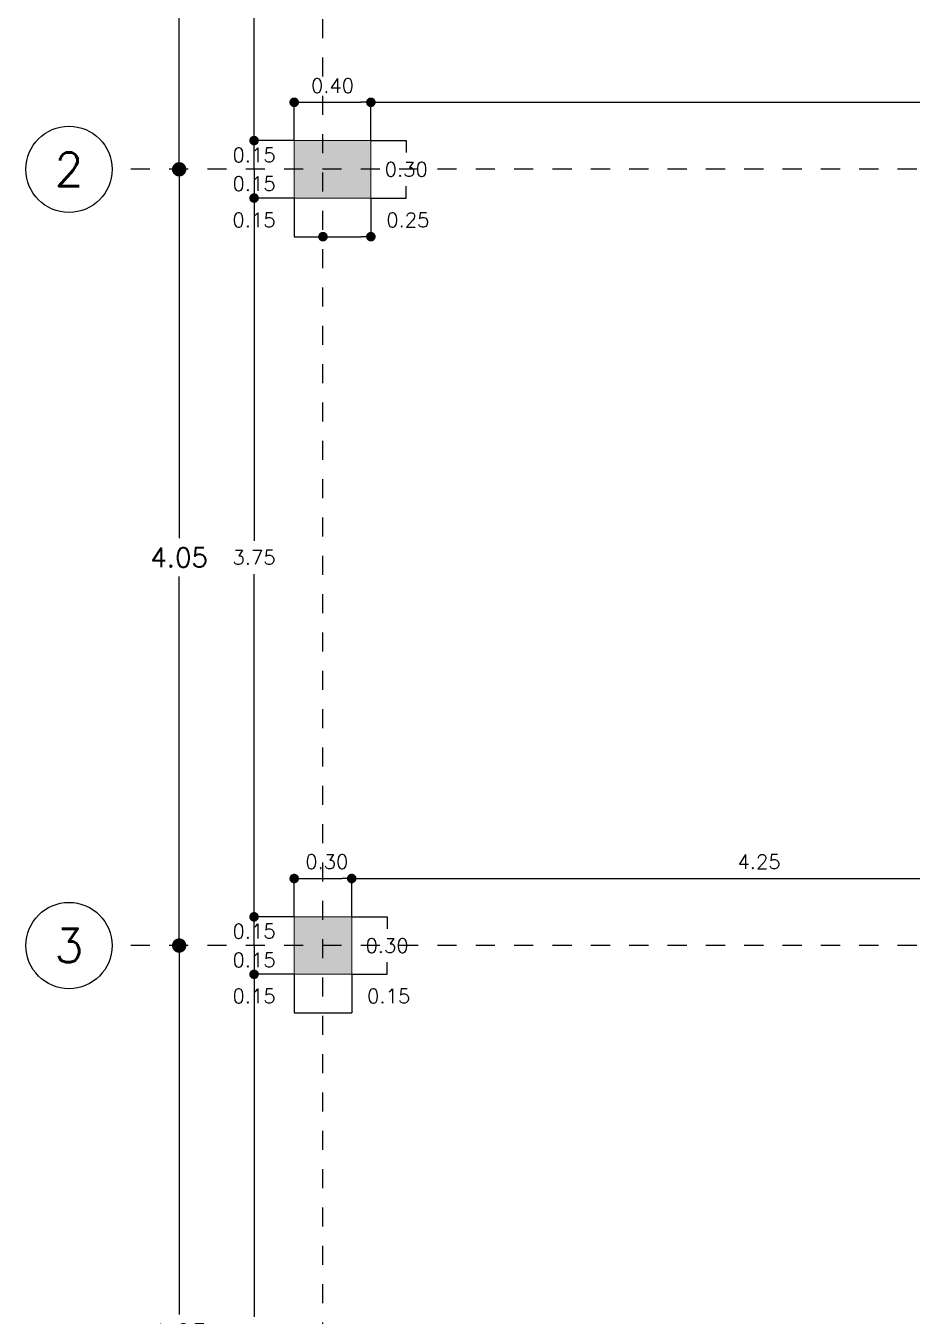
# Model space of a CAD drawing. Header units: millimetres. Extents: x 0 to 109, y -9 to 41.
# Drawn here: x 36.64 to 41.27, y 21.12 to 27.85 of the extents above; entities that cross this region are included whole.
import ezdxf
from ezdxf.enums import TextEntityAlignment as Align

# ---------------------------------------------------------------- set-up
doc = ezdxf.new("R2010")
doc.units = ezdxf.units.MM
doc.header["$LTSCALE"] = 0.01
doc.header["$PDMODE"] = 3
doc.linetypes.add('DASHDOT', pattern=[1, 0.5, -0.25, 0, -0.25])
for name, color, linetype in [('FC_CIRCULO DE EJES', 3, 'Continuous'), ('FC_COTAS', 1, 'Continuous'), ('FC_COTAS @ 50', 1, 'Continuous'), ('FC_COTAS EJES', 1, 'Continuous'), ('FC_COTAS EJES @ 50', 1, 'Continuous'), ('FC_EJES', 1, 'DASHDOT'), ('FC_HATCH COLUMNAS', 253, 'Continuous'), ('FC_R-175', 5, 'Continuous')]:
    doc.layers.add(name, color=color, linetype=linetype)
doc.layers.add('FC_COLUMNAS', color=5, linetype='Continuous', lineweight=15)
doc.styles.add('FC_TEXT1', font='romans.shx')
doc.dimstyles.new('FC_COTAS', dxfattribs={"dimtxt": 0.0015, "dimasz": 0.001, "dimexe": 0, "dimexo": 0, "dimgap": 0.001, "dimtad": 1, "dimtih": 1, "dimtoh": 1, "dimzin": 0, "dimdsep": 46, "dimtxsty": 'FC_TEXT1', "dimblk": 'DOT', "dimcen": 0.09, "dimclrd": 256, "dimclre": 256, "dimclrt": 256, "dimadec": 0, "dimazin": 0, "dimtfac": 1, "dimtix": 1, "dimtmove": 2, "dimatfit": 3, "dimfxl": 1.002, "dimtolj": 1, "dimtzin": 0, "dimlwd": -1, "dimarcsym": 0})
doc.dimstyles.new('FC_COTAS EJES', dxfattribs={"dimtxt": 0.002, "dimasz": 0.0015, "dimexe": 0, "dimexo": 0, "dimgap": 0.001, "dimtad": 1, "dimtih": 1, "dimtoh": 1, "dimzin": 0, "dimdsep": 46, "dimtxsty": 'FC_TEXT1', "dimblk": 'DOT', "dimcen": 0.09, "dimclrd": 256, "dimclre": 256, "dimclrt": 256, "dimadec": 0, "dimazin": 0, "dimtfac": 1, "dimtix": 1, "dimtmove": 2, "dimatfit": 3, "dimfxl": 1.002, "dimtolj": 1, "dimtzin": 0, "dimlwd": -1, "dimarcsym": 0})

# ---------------------------------------------------------------- blocks, each defined once
blk = doc.blocks.new('_Dot')
at = {"color": 0, "linetype": 'ByBlock', "lineweight": -2}
blk.add_line((-0.5, 0), (-1, 0), dxfattribs=at)
at = {"color": 0, "linetype": 'ByBlock', "const_width": 0.5}
blk.add_lwpolyline([(-0.25, 0, 1), (0.25, 0, 1)], format="xyb", close=True, dxfattribs=at)
blk = doc.blocks.new('*D60')
at = {"layer": 'Defpoints', "color": 0, "ltscale": 0.6, "transparency": 16777216}
for p in [(38.0436, 31.4202), (37.8343, 27.2502), (38.0436, 27.2502)]:
    blk.add_point(p, dxfattribs=at)
at = {"layer": 'FC_COTAS', "lineweight": -2, "ltscale": 0.6, "transparency": 16777216}
for p, q in [((38.0436, 31.4202), (37.8343, 31.4202)), ((38.0436, 27.2502), (37.8343, 27.2502))]:
    blk.add_line(p, q, dxfattribs=at)
at = {"layer": 'FC_COTAS', "ltscale": 0.6, "transparency": 16777216}
for p, q in [((37.8343, 31.3702), (37.8343, 29.4227)), ((37.8343, 27.3002), (37.8343, 29.2477))]:
    blk.add_line(p, q, dxfattribs=at)
at = {"layer": 'FC_COTAS', "ltscale": 0.6, "transparency": 16777216, "xscale": 0.05, "yscale": 0.05, "zscale": 0.05}
for p, rotation in [((37.8343, 31.4202), 90), ((37.8343, 27.2502), 270)]:
    blk.add_blockref('_Dot', p, dxfattribs=dict(at, rotation=rotation))
at = {"layer": 'FC_COTAS', "ltscale": 0.6, "transparency": 16777216, "insert": (37.8343, 29.3352), "char_height": 0.075, "attachment_point": 5, "style": 'FC_TEXT1'}
blk.add_mtext('\\A1;4.17', dxfattribs=at)
blk = doc.blocks.new('*D61')
at = {"layer": 'Defpoints', "color": 0, "ltscale": 0.6, "transparency": 16777216}
for p in [(38.0436, 26.9502), (37.8343, 23.2002), (38.0436, 23.2002)]:
    blk.add_point(p, dxfattribs=at)
at = {"layer": 'FC_COTAS', "lineweight": -2, "ltscale": 0.6, "transparency": 16777216}
for p, q in [((38.0436, 26.9502), (37.8343, 26.9502)), ((38.0436, 23.2002), (37.8343, 23.2002))]:
    blk.add_line(p, q, dxfattribs=at)
at = {"layer": 'FC_COTAS', "ltscale": 0.6, "transparency": 16777216}
for p, q in [((37.8343, 26.9002), (37.8343, 25.1627)), ((37.8343, 23.2502), (37.8343, 24.9877))]:
    blk.add_line(p, q, dxfattribs=at)
at = {"layer": 'FC_COTAS', "ltscale": 0.6, "transparency": 16777216, "xscale": 0.05, "yscale": 0.05, "zscale": 0.05}
for p, rotation in [((37.8343, 26.9502), 90), ((37.8343, 23.2002), 270)]:
    blk.add_blockref('_Dot', p, dxfattribs=dict(at, rotation=rotation))
at = {"layer": 'FC_COTAS', "ltscale": 0.6, "transparency": 16777216, "insert": (37.8343, 25.0752), "char_height": 0.075, "attachment_point": 5, "style": 'FC_TEXT1'}
blk.add_mtext('\\A1;3.75', dxfattribs=at)
blk = doc.blocks.new('*D62')
at = {"layer": 'Defpoints', "color": 0, "ltscale": 0.6, "transparency": 16777216}
for p in [(38.0436, 22.9002), (37.8343, 19.1502), (38.0436, 19.1502)]:
    blk.add_point(p, dxfattribs=at)
at = {"layer": 'FC_COTAS', "lineweight": -2, "ltscale": 0.6, "transparency": 16777216}
for p, q in [((38.0436, 22.9002), (37.8343, 22.9002)), ((38.0436, 19.1502), (37.8343, 19.1502))]:
    blk.add_line(p, q, dxfattribs=at)
at = {"layer": 'FC_COTAS', "ltscale": 0.6, "transparency": 16777216}
for p, q in [((37.8343, 22.8502), (37.8343, 21.1127)), ((37.8343, 19.2002), (37.8343, 20.9377))]:
    blk.add_line(p, q, dxfattribs=at)
at = {"layer": 'FC_COTAS', "ltscale": 0.6, "transparency": 16777216, "xscale": 0.05, "yscale": 0.05, "zscale": 0.05}
for p, rotation in [((37.8343, 22.9002), 90), ((37.8343, 19.1502), 270)]:
    blk.add_blockref('_Dot', p, dxfattribs=dict(at, rotation=rotation))
at = {"layer": 'FC_COTAS', "ltscale": 0.6, "transparency": 16777216, "insert": (37.8343, 21.0252), "char_height": 0.075, "attachment_point": 5, "style": 'FC_TEXT1'}
blk.add_mtext('\\A1;3.75', dxfattribs=at)
blk = doc.blocks.new('*D64')
at = {"layer": 'Defpoints', "color": 0, "ltscale": 0.6, "transparency": 16777216}
for p in [(37.8343, 27.1002), (37.8343, 26.9502), (38.0436, 26.9502)]:
    blk.add_point(p, dxfattribs=at)
at = {"layer": 'FC_COTAS', "ltscale": 0.6, "transparency": 16777216}
blk.add_line((37.8343, 27.1002), (37.8343, 26.9502), dxfattribs=at)
at = {"layer": 'FC_COTAS', "lineweight": -2, "ltscale": 0.6, "transparency": 16777216}
blk.add_line((38.0436, 26.9502), (37.8343, 26.9502), dxfattribs=at)
at = {"layer": 'FC_COTAS', "ltscale": 0.6, "transparency": 16777216, "insert": (37.8343, 27.0252), "char_height": 0.075, "attachment_point": 5, "style": 'FC_TEXT1'}
blk.add_mtext('\\A1;0.15', dxfattribs=at)
blk = doc.blocks.new('*D65')
at = {"layer": 'Defpoints', "color": 0, "ltscale": 0.6, "transparency": 16777216}
for p in [(37.8343, 27.2502), (38.0436, 27.2502), (37.8343, 27.1002)]:
    blk.add_point(p, dxfattribs=at)
at = {"layer": 'FC_COTAS', "lineweight": -2, "ltscale": 0.6, "transparency": 16777216}
blk.add_line((38.0436, 27.2502), (37.8343, 27.2502), dxfattribs=at)
at = {"layer": 'FC_COTAS', "ltscale": 0.6, "transparency": 16777216}
blk.add_line((37.8343, 27.1002), (37.8343, 27.2502), dxfattribs=at)
at = {"layer": 'FC_COTAS', "ltscale": 0.6, "transparency": 16777216, "insert": (37.8343, 27.1752), "char_height": 0.075, "attachment_point": 5, "style": 'FC_TEXT1'}
blk.add_mtext('\\A1;0.15', dxfattribs=at)
blk = doc.blocks.new('*D66')
at = {"layer": 'Defpoints', "color": 0, "ltscale": 0.6, "transparency": 16777216}
for p in [(37.8343, 23.0502), (37.8343, 22.9002), (38.0436, 22.9002)]:
    blk.add_point(p, dxfattribs=at)
at = {"layer": 'FC_COTAS', "ltscale": 0.6, "transparency": 16777216}
blk.add_line((37.8343, 23.0502), (37.8343, 22.9002), dxfattribs=at)
at = {"layer": 'FC_COTAS', "lineweight": -2, "ltscale": 0.6, "transparency": 16777216}
blk.add_line((38.0436, 22.9002), (37.8343, 22.9002), dxfattribs=at)
at = {"layer": 'FC_COTAS', "ltscale": 0.6, "transparency": 16777216, "insert": (37.8343, 22.9752), "char_height": 0.075, "attachment_point": 5, "style": 'FC_TEXT1'}
blk.add_mtext('\\A1;0.15', dxfattribs=at)
blk = doc.blocks.new('*D67')
at = {"layer": 'Defpoints', "color": 0, "ltscale": 0.6, "transparency": 16777216}
for p in [(37.8343, 23.2002), (38.0436, 23.2002), (37.8343, 23.0502)]:
    blk.add_point(p, dxfattribs=at)
at = {"layer": 'FC_COTAS', "lineweight": -2, "ltscale": 0.6, "transparency": 16777216}
blk.add_line((38.0436, 23.2002), (37.8343, 23.2002), dxfattribs=at)
at = {"layer": 'FC_COTAS', "ltscale": 0.6, "transparency": 16777216}
blk.add_line((37.8343, 23.0502), (37.8343, 23.2002), dxfattribs=at)
at = {"layer": 'FC_COTAS', "ltscale": 0.6, "transparency": 16777216, "insert": (37.8343, 23.1252), "char_height": 0.075, "attachment_point": 5, "style": 'FC_TEXT1'}
blk.add_mtext('\\A1;0.15', dxfattribs=at)
blk = doc.blocks.new('*D184')
at = {"layer": 'Defpoints', "color": 0, "ltscale": 0.6, "transparency": 16777216}
for p in [(38.4436, 27.2502), (38.4436, 26.9502), (38.6282, 26.9502)]:
    blk.add_point(p, dxfattribs=at)
at = {"layer": 'FC_COTAS', "lineweight": -2, "ltscale": 0.6, "transparency": 16777216}
for p, q in [((38.4436, 27.2502), (38.6282, 27.2502)), ((38.4436, 26.9502), (38.6282, 26.9502))]:
    blk.add_line(p, q, dxfattribs=at)
at = {"layer": 'FC_COTAS', "ltscale": 0.6, "transparency": 16777216}
for p, q in [((38.6282, 27.2502), (38.6282, 27.1877)), ((38.6282, 26.9502), (38.6282, 27.0127))]:
    blk.add_line(p, q, dxfattribs=at)
at = {"layer": 'FC_COTAS', "ltscale": 0.6, "transparency": 16777216, "insert": (38.6282, 27.1002), "char_height": 0.075, "attachment_point": 5, "style": 'FC_TEXT1', "bg_fill": 3, "box_fill_scale": 1.1, "bg_fill_color": 256, "bg_fill_true_color": 13158600, "bg_fill_transparency": 0}
blk.add_mtext('\\A1;0.30', dxfattribs=at)
blk = doc.blocks.new('*D93')
at = {"layer": 'Defpoints', "color": 0, "ltscale": 0.6, "transparency": 16777216}
for p in [(38.3436, 23.2002), (38.3436, 22.9002), (38.5282, 22.9002)]:
    blk.add_point(p, dxfattribs=at)
at = {"layer": 'FC_COTAS', "lineweight": -2, "ltscale": 0.6, "transparency": 16777216}
for p, q in [((38.3436, 23.2002), (38.5282, 23.2002)), ((38.3436, 22.9002), (38.5282, 22.9002))]:
    blk.add_line(p, q, dxfattribs=at)
at = {"layer": 'FC_COTAS', "ltscale": 0.6, "transparency": 16777216}
for p, q in [((38.5282, 23.2002), (38.5282, 23.1377)), ((38.5282, 22.9002), (38.5282, 22.9627))]:
    blk.add_line(p, q, dxfattribs=at)
at = {"layer": 'FC_COTAS', "ltscale": 0.6, "transparency": 16777216, "insert": (38.5282, 23.0502), "char_height": 0.075, "attachment_point": 5, "style": 'FC_TEXT1', "bg_fill": 3, "box_fill_scale": 1.1, "bg_fill_color": 256, "bg_fill_true_color": 13158600, "bg_fill_transparency": 0}
blk.add_mtext('\\A1;0.30', dxfattribs=at)
blk = doc.blocks.new('*D186')
at = {"layer": 'Defpoints', "color": 0, "ltscale": 0.6, "transparency": 16777216}
for p in [(38.4436, 27.4499), (38.0436, 27.2502), (38.4436, 27.2502)]:
    blk.add_point(p, dxfattribs=at)
at = {"layer": 'FC_COTAS', "lineweight": -2, "ltscale": 0.6, "transparency": 16777216}
for p, q in [((38.0436, 27.2502), (38.0436, 27.4499)), ((38.4436, 27.2502), (38.4436, 27.4499))]:
    blk.add_line(p, q, dxfattribs=at)
at = {"layer": 'FC_COTAS', "ltscale": 0.6, "transparency": 16777216}
blk.add_line((38.0936, 27.4499), (38.3936, 27.4499), dxfattribs=at)
at = {"layer": 'FC_COTAS', "ltscale": 0.6, "transparency": 16777216, "xscale": 0.05, "yscale": 0.05, "zscale": 0.05, "rotation": 180}
blk.add_blockref('_Dot', (38.0436, 27.4499), dxfattribs=at)
at = {"layer": 'FC_COTAS', "ltscale": 0.6, "transparency": 16777216, "xscale": 0.05, "yscale": 0.05, "zscale": 0.05}
blk.add_blockref('_Dot', (38.4436, 27.4499), dxfattribs=at)
at = {"layer": 'FC_COTAS', "ltscale": 0.6, "transparency": 16777216, "insert": (38.2436, 27.5374), "char_height": 0.075, "attachment_point": 5, "style": 'FC_TEXT1'}
blk.add_mtext('\\A1;0.40', dxfattribs=at)
blk = doc.blocks.new('*D261')
at = {"layer": 'Defpoints', "color": 0, "ltscale": 0.6, "transparency": 16777216}
for p in [(38.4436, 27.4499), (44.4936, 27.4499), (44.4936, 27.2502)]:
    blk.add_point(p, dxfattribs=at)
at = {"layer": 'FC_COTAS', "ltscale": 0.6, "transparency": 16777216}
blk.add_line((38.4936, 27.4499), (44.4436, 27.4499), dxfattribs=at)
at = {"layer": 'FC_COTAS', "lineweight": -2, "ltscale": 0.6, "transparency": 16777216}
blk.add_line((44.4936, 27.2502), (44.4936, 27.4499), dxfattribs=at)
at = {"layer": 'FC_COTAS', "ltscale": 0.6, "transparency": 16777216, "xscale": 0.05, "yscale": 0.05, "zscale": 0.05, "rotation": 180}
blk.add_blockref('_Dot', (38.4436, 27.4499), dxfattribs=at)
at = {"layer": 'FC_COTAS', "ltscale": 0.6, "transparency": 16777216, "xscale": 0.05, "yscale": 0.05, "zscale": 0.05}
blk.add_blockref('_Dot', (44.4936, 27.4499), dxfattribs=at)
at = {"layer": 'FC_COTAS', "ltscale": 0.6, "transparency": 16777216, "insert": (41.4686, 27.5374), "char_height": 0.075, "attachment_point": 5, "style": 'FC_TEXT1'}
blk.add_mtext('\\A1;6.05', dxfattribs=at)
blk = doc.blocks.new('*D96')
at = {"layer": 'Defpoints', "color": 0, "ltscale": 0.6, "transparency": 16777216}
for p in [(38.3436, 23.3999), (38.0436, 23.2002), (38.3436, 23.2002)]:
    blk.add_point(p, dxfattribs=at)
at = {"layer": 'FC_COTAS', "lineweight": -2, "ltscale": 0.6, "transparency": 16777216}
for p, q in [((38.0436, 23.2002), (38.0436, 23.3999)), ((38.3436, 23.2002), (38.3436, 23.3999))]:
    blk.add_line(p, q, dxfattribs=at)
at = {"layer": 'FC_COTAS', "ltscale": 0.6, "transparency": 16777216}
blk.add_line((38.0936, 23.3999), (38.2936, 23.3999), dxfattribs=at)
at = {"layer": 'FC_COTAS', "ltscale": 0.6, "transparency": 16777216, "xscale": 0.05, "yscale": 0.05, "zscale": 0.05, "rotation": 180}
blk.add_blockref('_Dot', (38.0436, 23.3999), dxfattribs=at)
at = {"layer": 'FC_COTAS', "ltscale": 0.6, "transparency": 16777216, "xscale": 0.05, "yscale": 0.05, "zscale": 0.05}
blk.add_blockref('_Dot', (38.3436, 23.3999), dxfattribs=at)
at = {"layer": 'FC_COTAS', "ltscale": 0.6, "transparency": 16777216, "insert": (38.2136, 23.4874), "char_height": 0.075, "attachment_point": 5, "style": 'FC_TEXT1'}
blk.add_mtext('\\A1;0.30', dxfattribs=at)
blk = doc.blocks.new('*D97')
at = {"layer": 'Defpoints', "color": 0, "ltscale": 0.6, "transparency": 16777216}
for p in [(38.3436, 23.3999), (42.5936, 23.3999), (42.5936, 23.2002)]:
    blk.add_point(p, dxfattribs=at)
at = {"layer": 'FC_COTAS', "ltscale": 0.6, "transparency": 16777216}
blk.add_line((38.3936, 23.3999), (42.5436, 23.3999), dxfattribs=at)
at = {"layer": 'FC_COTAS', "lineweight": -2, "ltscale": 0.6, "transparency": 16777216}
blk.add_line((42.5936, 23.2002), (42.5936, 23.3999), dxfattribs=at)
at = {"layer": 'FC_COTAS', "ltscale": 0.6, "transparency": 16777216, "xscale": 0.05, "yscale": 0.05, "zscale": 0.05, "rotation": 180}
blk.add_blockref('_Dot', (38.3436, 23.3999), dxfattribs=at)
at = {"layer": 'FC_COTAS', "ltscale": 0.6, "transparency": 16777216, "xscale": 0.05, "yscale": 0.05, "zscale": 0.05}
blk.add_blockref('_Dot', (42.5936, 23.3999), dxfattribs=at)
at = {"layer": 'FC_COTAS', "ltscale": 0.6, "transparency": 16777216, "insert": (40.4686, 23.4874), "char_height": 0.075, "attachment_point": 5, "style": 'FC_TEXT1'}
blk.add_mtext('\\A1;4.25', dxfattribs=at)
blk = doc.blocks.new('FC_B_Columnas 1 E-1')
at = {"layer": 'FC_HATCH COLUMNAS', "ltscale": 0.6}
h = blk.add_hatch(color=256, dxfattribs=at)
h.dxf.hatch_style = 1
h.paths.add_polyline_path([(0.3, 0), (0, 0), (0, -0.3), (0.3, -0.3)])
h.paths.add_polyline_path([(6.55, -0.3657), (6.55, -0.6657), (6.85, -0.6657), (6.85, -0.3657)])
h.paths.add_polyline_path([(0, -4.47), (0, -4.77), (0.4, -4.77), (0.4, -4.47)])
h.paths.add_polyline_path([(6.85, -4.47), (6.45, -4.47), (6.45, -4.77), (6.85, -4.77)])
h.paths.add_polyline_path([(0, -8.82), (0.3, -8.82), (0.3, -8.52), (0, -8.52)])
h.paths.add_polyline_path([(4.85, -8.52), (4.55, -8.52), (4.55, -8.82), (4.85, -8.82)])
h.paths.add_polyline_path([(0.3, -12.57), (0, -12.57), (0, -12.87), (0.3, -12.87)])
h.paths.add_polyline_path([(4.55, -12.57), (4.55, -12.87), (4.85, -12.87), (4.85, -12.57)])
h.paths.add_polyline_path([(0.3, -16.53), (0, -16.53), (0, -16.83), (0.3, -16.83)])
h.paths.add_polyline_path([(4.55, -16.83), (4.85, -16.83), (4.85, -16.53), (4.55, -16.53)])
h.paths.add_polyline_path([(6.5477, -8.4297), (6.8477, -8.4297), (6.8477, -8.7297), (6.5477, -8.7297)])
at = {"layer": 'FC_COLUMNAS', "ltscale": 0.6}
for points in [[(0, -4.77), (0.4, -4.77), (0.4, -4.47), (0, -4.47)], [(0, -8.52), (0.3, -8.52), (0.3, -8.82), (0, -8.82)]]:
    blk.add_lwpolyline(points, close=True, dxfattribs=at)
blk = doc.blocks.new('FC_B_Eje')
at = {"layer": 'FC_CIRCULO DE EJES', "ltscale": 1.5}
blk.add_circle((0, 0), 0.0045, dxfattribs=at)
at = {"ltscale": 1.5, "style": 'FC_TEXT1'}
blk.add_attdef('EJE', text='', height=0.0035, dxfattribs=at).set_placement((0, 0), align=Align.MIDDLE_CENTER)
blk = doc.blocks.new('*D54')
at = {"layer": 'Defpoints', "color": 0, "ltscale": 0.6, "transparency": 16777216}
for p in [(37.4436, 31.5702), (37.4436, 27.1002), (37.4436, 27.1002)]:
    blk.add_point(p, dxfattribs=at)
at = {"layer": 'FC_COTAS EJES', "ltscale": 0.6, "transparency": 16777216}
for p, q in [((37.4436, 31.4952), (37.4436, 29.4352)), ((37.4436, 27.1752), (37.4436, 29.2352))]:
    blk.add_line(p, q, dxfattribs=at)
at = {"layer": 'FC_COTAS EJES', "ltscale": 0.6, "transparency": 16777216, "xscale": 0.075, "yscale": 0.075, "zscale": 0.075}
for p, rotation in [((37.4436, 31.5702), 90), ((37.4436, 27.1002), 270)]:
    blk.add_blockref('_Dot', p, dxfattribs=dict(at, rotation=rotation))
at = {"layer": 'FC_COTAS EJES', "ltscale": 0.6, "transparency": 16777216, "insert": (37.4436, 29.3352), "char_height": 0.1, "attachment_point": 5, "style": 'FC_TEXT1'}
blk.add_mtext('\\A1;4.47', dxfattribs=at)
blk = doc.blocks.new('*D55')
at = {"layer": 'Defpoints', "color": 0, "ltscale": 0.6, "transparency": 16777216}
for p in [(37.4436, 27.1002), (37.4436, 23.0502), (37.4436, 23.0502)]:
    blk.add_point(p, dxfattribs=at)
at = {"layer": 'FC_COTAS EJES', "ltscale": 0.6, "transparency": 16777216}
for p, q in [((37.4436, 27.0252), (37.4436, 25.1752)), ((37.4436, 23.1252), (37.4436, 24.9752))]:
    blk.add_line(p, q, dxfattribs=at)
at = {"layer": 'FC_COTAS EJES', "ltscale": 0.6, "transparency": 16777216, "xscale": 0.075, "yscale": 0.075, "zscale": 0.075}
for p, rotation in [((37.4436, 27.1002), 90), ((37.4436, 23.0502), 270)]:
    blk.add_blockref('_Dot', p, dxfattribs=dict(at, rotation=rotation))
at = {"layer": 'FC_COTAS EJES', "ltscale": 0.6, "transparency": 16777216, "insert": (37.4436, 25.0752), "char_height": 0.1, "attachment_point": 5, "style": 'FC_TEXT1'}
blk.add_mtext('\\A1;4.05', dxfattribs=at)
blk = doc.blocks.new('*D56')
at = {"layer": 'Defpoints', "color": 0, "ltscale": 0.6, "transparency": 16777216}
for p in [(37.4436, 23.0502), (37.4436, 19.0002), (37.4436, 19.0002)]:
    blk.add_point(p, dxfattribs=at)
at = {"layer": 'FC_COTAS EJES', "ltscale": 0.6, "transparency": 16777216}
for p, q in [((37.4436, 22.9752), (37.4436, 21.1252)), ((37.4436, 19.0752), (37.4436, 20.9252))]:
    blk.add_line(p, q, dxfattribs=at)
at = {"layer": 'FC_COTAS EJES', "ltscale": 0.6, "transparency": 16777216, "xscale": 0.075, "yscale": 0.075, "zscale": 0.075}
for p, rotation in [((37.4436, 23.0502), 90), ((37.4436, 19.0002), 270)]:
    blk.add_blockref('_Dot', p, dxfattribs=dict(at, rotation=rotation))
at = {"layer": 'FC_COTAS EJES', "ltscale": 0.6, "transparency": 16777216, "insert": (37.4436, 21.0252), "char_height": 0.1, "attachment_point": 5, "style": 'FC_TEXT1'}
blk.add_mtext('\\A1;4.05', dxfattribs=at)
blk = doc.blocks.new('*D187')
at = {"layer": 'Defpoints', "color": 0, "ltscale": 0.6, "transparency": 16777216}
for p in [(38.0436, 26.9502), (38.1936, 26.7488), (38.1936, 26.7488)]:
    blk.add_point(p, dxfattribs=at)
at = {"layer": 'FC_COTAS', "lineweight": -2, "ltscale": 0.6, "transparency": 16777216}
blk.add_line((38.0436, 26.9502), (38.0436, 26.7488), dxfattribs=at)
at = {"layer": 'FC_COTAS', "ltscale": 0.6, "transparency": 16777216}
blk.add_line((38.0436, 26.7488), (38.1936, 26.7488), dxfattribs=at)
at = {"layer": 'FC_COTAS', "ltscale": 0.6, "transparency": 16777216, "insert": (37.8339, 26.8363), "char_height": 0.075, "attachment_point": 5, "style": 'FC_TEXT1'}
blk.add_mtext('\\A1;0.15', dxfattribs=at)
blk = doc.blocks.new('*D188')
at = {"layer": 'Defpoints', "color": 0, "ltscale": 0.6, "transparency": 16777216}
for p in [(38.4436, 26.9502), (38.1936, 26.7488), (38.4436, 26.7488)]:
    blk.add_point(p, dxfattribs=at)
at = {"layer": 'FC_COTAS', "lineweight": -2, "ltscale": 0.6, "transparency": 16777216}
blk.add_line((38.4436, 26.9502), (38.4436, 26.7488), dxfattribs=at)
at = {"layer": 'FC_COTAS', "ltscale": 0.6, "transparency": 16777216}
blk.add_line((38.2436, 26.7488), (38.3936, 26.7488), dxfattribs=at)
at = {"layer": 'FC_COTAS', "ltscale": 0.6, "transparency": 16777216, "xscale": 0.05, "yscale": 0.05, "zscale": 0.05, "rotation": 180}
blk.add_blockref('_Dot', (38.1936, 26.7488), dxfattribs=at)
at = {"layer": 'FC_COTAS', "ltscale": 0.6, "transparency": 16777216, "xscale": 0.05, "yscale": 0.05, "zscale": 0.05}
blk.add_blockref('_Dot', (38.4436, 26.7488), dxfattribs=at)
at = {"layer": 'FC_COTAS', "ltscale": 0.6, "transparency": 16777216, "insert": (38.6365, 26.8363), "char_height": 0.075, "attachment_point": 5, "style": 'FC_TEXT1'}
blk.add_mtext('\\A1;0.25', dxfattribs=at)
blk = doc.blocks.new('*D189')
at = {"layer": 'Defpoints', "color": 0, "ltscale": 0.6, "transparency": 16777216}
for p in [(38.0436, 22.9002), (38.1936, 22.6988), (38.1936, 22.6988)]:
    blk.add_point(p, dxfattribs=at)
at = {"layer": 'FC_COTAS', "lineweight": -2, "ltscale": 0.6, "transparency": 16777216}
blk.add_line((38.0436, 22.9002), (38.0436, 22.6988), dxfattribs=at)
at = {"layer": 'FC_COTAS', "ltscale": 0.6, "transparency": 16777216}
blk.add_line((38.0436, 22.6988), (38.1936, 22.6988), dxfattribs=at)
at = {"layer": 'FC_COTAS', "ltscale": 0.6, "transparency": 16777216, "insert": (37.8343, 22.7863), "char_height": 0.075, "attachment_point": 5, "style": 'FC_TEXT1'}
blk.add_mtext('\\A1;0.15', dxfattribs=at)
blk = doc.blocks.new('*D190')
at = {"layer": 'Defpoints', "color": 0, "ltscale": 0.6, "transparency": 16777216}
for p in [(38.3436, 22.9002), (38.1936, 22.6988), (38.3436, 22.6988)]:
    blk.add_point(p, dxfattribs=at)
at = {"layer": 'FC_COTAS', "lineweight": -2, "ltscale": 0.6, "transparency": 16777216}
blk.add_line((38.3436, 22.9002), (38.3436, 22.6988), dxfattribs=at)
at = {"layer": 'FC_COTAS', "ltscale": 0.6, "transparency": 16777216}
blk.add_line((38.1936, 22.6988), (38.3436, 22.6988), dxfattribs=at)
at = {"layer": 'FC_COTAS', "ltscale": 0.6, "transparency": 16777216, "insert": (38.5365, 22.7863), "char_height": 0.075, "attachment_point": 5, "style": 'FC_TEXT1'}
blk.add_mtext('\\A1;0.15', dxfattribs=at)
blk = doc.blocks.new('FC_B_Ejes 1 E-1')
at = {"layer": 'FC_EJES'}
for points in [[(38.1936, 14.3839), (38.1936, 32.6602)], [(45.891, 27.1002), (37.0936, 27.1002)], [(45.891, 23.0502), (37.0936, 23.0502)]]:
    blk.add_lwpolyline(points, dxfattribs=at)
at = {"layer": 'FC_R-175'}
ref = blk.add_blockref('FC_B_Eje', (36.8686, 27.1002), dxfattribs=dict(at, xscale=50, yscale=50, zscale=50))
ref.add_attrib('EJE', '2', dxfattribs={"layer": '0', "color": 0, "ltscale": 1.5, "height": 0.175, "style": 'FC_TEXT1'}).set_placement((36.8686, 27.1002), align=Align.MIDDLE_CENTER)
ref = blk.add_blockref('FC_B_Eje', (36.8686, 23.0502), dxfattribs=dict(at, xscale=50, yscale=50, zscale=50))
ref.add_attrib('EJE', '3', dxfattribs={"layer": '0', "color": 0, "ltscale": 1.5, "height": 0.175, "style": 'FC_TEXT1'}).set_placement((36.8686, 23.0502), align=Align.MIDDLE_CENTER)
at = {"layer": 'FC_COTAS EJES @ 50', "ltscale": 0.6}
for base, p1, p2, picture, middle in [((37.4436, 27.1002), (37.4436, 31.5702), (37.4436, 27.1002), '*D54', (37.4436, 29.3352)), ((37.4436, 23.0502), (37.4436, 27.1002), (37.4436, 23.0502), '*D55', (37.4436, 25.0752)), ((37.4436, 19.0002), (37.4436, 23.0502), (37.4436, 19.0002), '*D56', (37.4436, 21.0252))]:
    dim = blk.add_linear_dim(base=base, p1=p1, p2=p2, angle=90, dimstyle='FC_COTAS EJES', override={"dimscale": 50, "dimtix": 1, "dimtofl": 1, "dimtmove": 2, "dimatfit": 3}, dxfattribs=at)
    dim.commit()
    dim.dimension.update_dxf_attribs({"geometry": picture, "text_midpoint": middle})

msp = doc.modelspace()

# ---------------------------------------------------------------- hatches: boundary and pattern name
at = {"layer": 'FC_HATCH COLUMNAS', "ltscale": 0.6}
h = msp.add_hatch(dxfattribs=at)
h.set_pattern_fill('ANGLE', color=256)
h.set_pattern_definition([(0, (0, -4.4615), (0, 6.985), [5.08, -1.905]), (90, (0, -4.4615), (-6.985, 4e-16), [5.08, -1.905])])
h.paths.add_polyline_path([(38.7057, 27.2487), (38.4057, 27.2487), (38.4057, 26.9487), (38.7057, 26.9487)])

# ---------------------------------------------------------------- dimensions: what is measured, and where the dimension line sits
at = {"layer": 'FC_COTAS @ 50', "ltscale": 0.6}
for base, p1, p2, angle, override, picture, middle in [((37.8343, 27.2502), (38.0436, 31.4202), (38.0436, 27.2502), 90, {"dimscale": 50, "dimtix": 1, "dimtofl": 1, "dimtmove": 2, "dimatfit": 3}, '*D60', (37.8343, 29.3352)), ((37.8343, 27.2502), (37.8343, 27.1002), (38.0436, 27.2502), 270, {"dimscale": 50, "dimtix": 1, "dimtofl": 1, "dimtmove": 2, "dimatfit": 3}, '*D65', (37.8343, 27.1752)), ((37.8343, 26.9502), (37.8343, 27.1002), (38.0436, 26.9502), 90, {"dimscale": 50, "dimtix": 1, "dimtofl": 1, "dimtmove": 2, "dimatfit": 3}, '*D64', (37.8343, 27.0252)), ((37.8343, 23.2002), (38.0436, 26.9502), (38.0436, 23.2002), 90, {"dimscale": 50, "dimtix": 1, "dimtofl": 1, "dimtmove": 2, "dimatfit": 3}, '*D61', (37.8343, 25.0752)), ((37.8343, 23.2002), (37.8343, 23.0502), (38.0436, 23.2002), 270, {"dimscale": 50, "dimtix": 1, "dimtofl": 1, "dimtmove": 2, "dimatfit": 3}, '*D67', (37.8343, 23.1252)), ((38.5282, 22.9002), (38.3436, 23.2002), (38.3436, 22.9002), 90, {"dimscale": 50, "dimtix": 1, "dimtofl": 1, "dimtmove": 2, "dimatfit": 3, "dimtfill": 1}, '*D93', (38.5282, 23.0502)), ((37.8343, 22.9002), (37.8343, 23.0502), (38.0436, 22.9002), 90, {"dimscale": 50, "dimtix": 1, "dimtofl": 1, "dimtmove": 2, "dimatfit": 3}, '*D66', (37.8343, 22.9752)), ((37.8343, 19.1502), (38.0436, 22.9002), (38.0436, 19.1502), 90, {"dimscale": 50, "dimtix": 1, "dimtofl": 1, "dimtmove": 2, "dimatfit": 3}, '*D62', (37.8343, 21.0252))]:
    dim = msp.add_linear_dim(base=base, p1=p1, p2=p2, angle=angle, dimstyle='FC_COTAS', override=override, dxfattribs=at)
    dim.commit()
    dim.dimension.update_dxf_attribs({"geometry": picture, "text_midpoint": middle})
for base, p1, p2, picture, middle in [((38.1936, 26.7488), (38.0436, 26.9502), (38.1936, 26.7488), '*D187', (37.8339, 26.8363)), ((38.1936, 22.6988), (38.0436, 22.9002), (38.1936, 22.6988), '*D189', (37.8343, 22.7863))]:
    dim = msp.add_linear_dim(base=base, p1=p1, p2=p2, dimstyle='FC_COTAS', override={"dimscale": 50, "dimtix": 1, "dimtofl": 1, "dimtmove": 2, "dimatfit": 3}, dxfattribs=at)
    dim.commit()
    dim.dimension.update_dxf_attribs({"geometry": picture, "text_midpoint": middle, "dimtype": 128})

# ---------------------------------------------------------------- next in the draw order: dimensions: what is measured, and where the dimension line sits
dim = msp.add_linear_dim(base=(38.6282, 26.9502), p1=(38.4436, 27.2502), p2=(38.4436, 26.9502), angle=90, dimstyle='FC_COTAS', override={"dimscale": 50, "dimtix": 1, "dimtofl": 1, "dimtmove": 2, "dimatfit": 3, "dimtfill": 1}, dxfattribs=at)
dim.commit()
dim.dimension.update_dxf_attribs({"geometry": '*D184', "text_midpoint": (38.6282, 27.1002)})
for base, p1, p2, picture, middle in [((38.3436, 23.3999), (38.0436, 23.2002), (38.3436, 23.2002), '*D96', (38.2136, 23.4874)), ((38.3436, 22.6988), (38.1936, 22.6988), (38.3436, 22.9002), '*D190', (38.5365, 22.7863))]:
    dim = msp.add_linear_dim(base=base, p1=p1, p2=p2, dimstyle='FC_COTAS', override={"dimscale": 50, "dimtix": 1, "dimtofl": 1, "dimtmove": 2, "dimatfit": 3}, dxfattribs=at)
    dim.commit()
    dim.dimension.update_dxf_attribs({"geometry": picture, "text_midpoint": middle, "dimtype": 128})
dim = msp.add_linear_dim(base=(42.5936, 23.3999), p1=(38.3436, 23.3999), p2=(42.5936, 23.2002), dimstyle='FC_COTAS', override={"dimscale": 50, "dimtix": 1, "dimtofl": 1, "dimtmove": 2, "dimatfit": 3}, dxfattribs=at)
dim.commit()
dim.dimension.update_dxf_attribs({"geometry": '*D97', "text_midpoint": (40.4686, 23.4874)})

# ---------------------------------------------------------------- next in the draw order: block references
at = {"layer": 'FC_COLUMNAS'}
msp.add_blockref('FC_B_Columnas 1 E-1', (38.0436, 31.7202), dxfattribs=at)
at = {"layer": 'FC_EJES'}
msp.add_blockref('FC_B_Ejes 1 E-1', (0, 0), dxfattribs=at)

# ---------------------------------------------------------------- next in the draw order: dimensions: what is measured, and where the dimension line sits
at = {"layer": 'FC_COTAS @ 50', "ltscale": 0.6}
for base, p1, p2, picture, middle in [((38.4436, 27.4499), (38.0436, 27.2502), (38.4436, 27.2502), '*D186', (38.2436, 27.5374)), ((38.4436, 26.7488), (38.1936, 26.7488), (38.4436, 26.9502), '*D188', (38.6365, 26.8363))]:
    dim = msp.add_linear_dim(base=base, p1=p1, p2=p2, dimstyle='FC_COTAS', override={"dimscale": 50, "dimtix": 1, "dimtofl": 1, "dimtmove": 2, "dimatfit": 3}, dxfattribs=at)
    dim.commit()
    dim.dimension.update_dxf_attribs({"geometry": picture, "text_midpoint": middle, "dimtype": 128})
dim = msp.add_linear_dim(base=(44.4936, 27.4499), p1=(38.4436, 27.4499), p2=(44.4936, 27.2502), dimstyle='FC_COTAS', override={"dimscale": 50, "dimtix": 1, "dimtofl": 1, "dimtmove": 2, "dimatfit": 3}, dxfattribs=at)
dim.commit()
dim.dimension.update_dxf_attribs({"geometry": '*D261', "text_midpoint": (41.4686, 27.5374)})

doc.saveas('drawing.dxf')
